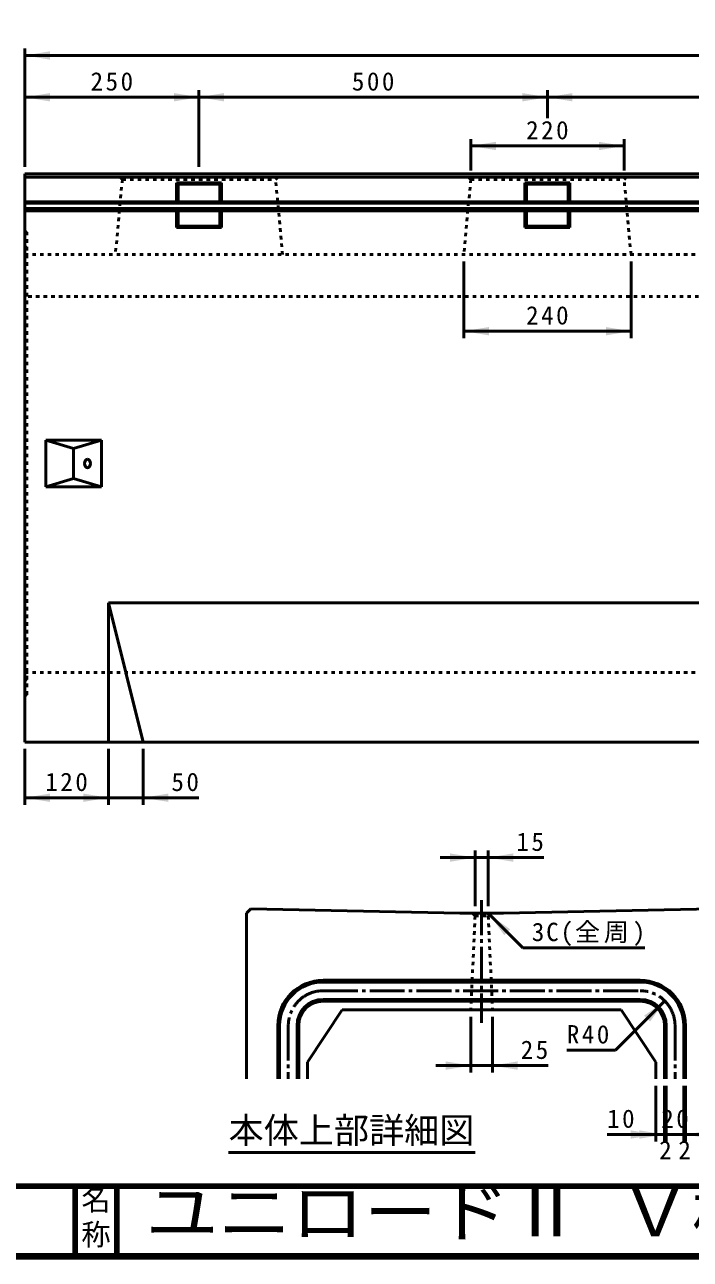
# Model space of a CAD drawing. Units: millimetres, scale not verified. Extents: x 100 to 4105, y 100 to 2870.
# Drawn here: x 1938 to 2893, y 100 to 1873 of the extents above; entities that cross this region are included whole.
import ezdxf
from ezdxf.enums import TextEntityAlignment as Align

# ---------------------------------------------------------------- set-up
doc = ezdxf.new("R2010")
doc.units = ezdxf.units.MM
doc.header["$LTSCALE"] = 5
doc.linetypes.add('USER1', pattern=[2.2, 1, -1.2])
doc.linetypes.add('USER2', pattern=[13.4, 10, -1.2, 1, -1.2])
doc.layers.add('V-nasSTD', color=7, linetype='Continuous', lineweight=50)
doc.styles.add('ＭＳ ゴシック', font='')
doc.styles.get('ＭＳ ゴシック').set_extended_font_data('MS Gothic')

msp = doc.modelspace()

# ---------------------------------------------------------------- hatches: boundary and pattern name
at = {"layer": 'V-nasSTD'}
for points in [[(1973.776, 1834.874), (1937.776, 1828.874), (1973.776, 1822.874)], [(1973.776, 1774.874), (1937.776, 1768.874), (1973.776, 1762.874)], [(2151.776, 1762.874), (2187.776, 1768.874), (2151.776, 1774.874)], [(2223.776, 1774.874), (2187.776, 1768.874), (2223.776, 1762.874)], [(2651.776, 1762.874), (2687.776, 1768.874), (2651.776, 1774.874)], [(2723.776, 1774.874), (2687.776, 1768.874), (2723.776, 1762.874)], [(2613.776, 1704.874), (2577.776, 1698.874), (2613.776, 1692.874)], [(2761.776, 1692.874), (2797.776, 1698.874), (2761.776, 1704.874)], [(2603.776, 1438.874), (2567.776, 1432.874), (2603.776, 1426.874)], [(2771.776, 1426.874), (2807.776, 1432.874), (2771.776, 1438.874)], [(1973.776, 768.874), (1937.776, 762.874), (1973.776, 756.874)], [(2021.776, 756.874), (2057.776, 762.874), (2021.776, 768.874)], [(2143.776, 768.874), (2107.776, 762.874), (2143.776, 756.874)], [(2548.058, 670.943), (2584.058, 676.943), (2548.058, 682.943)], [(2638.808, 682.943), (2602.808, 676.943), (2638.808, 670.943)], [(2634.382, 573.854), (2604.683, 595.068), (2625.897, 565.369)], [(2835.075, 441.349), (2856.289, 471.048), (2826.59, 449.835)], [(2541.808, 372.193), (2577.808, 378.193), (2541.808, 384.193)], [(2645.058, 384.193), (2609.058, 378.193), (2645.058, 372.193)], [(2807.433, 273.193), (2843.433, 279.193), (2807.433, 285.193)], [(2819.933, 273.193), (2855.933, 279.193), (2819.933, 285.193)], [(2921.933, 285.193), (2885.933, 279.193), (2921.933, 273.193)]]:
    msp.add_hatch(color=256, dxfattribs=at).paths.add_polyline_path(points)

# ---------------------------------------------------------------- linework, layer by layer
for p, q in [((1937.776, 1668.874), (1937.776, 1838.874)), ((1937.776, 1828.874), (3937.776, 1828.874)), ((2187.776, 1668.874), (2187.776, 1778.874)), ((2687.776, 1738.874), (2687.776, 1778.874)), ((1937.776, 1768.874), (2187.776, 1768.874)), ((2187.776, 1768.874), (2687.776, 1768.874)), ((2687.776, 1768.874), (3187.776, 1768.874)), ((2577.776, 1663.874), (2577.776, 1708.874)), ((2797.776, 1663.874), (2797.776, 1708.874)), ((2577.776, 1698.874), (2797.776, 1698.874)), ((1937.776, 1658.874), (1937.776, 842.874)), ((1937.776, 1658.874), (3937.776, 1658.874)), ((1937.776, 1653.874), (2937.776, 1653.874)), ((2155.476, 1646.174), (2220.076, 1646.174)), ((2155.476, 1646.174), (2157.776, 1643.874)), ((2155.476, 1646.174), (2155.476, 1618.889)), ((2157.776, 1643.874), (2217.776, 1643.874)), ((2157.776, 1643.874), (2157.776, 1618.889)), ((2217.776, 1643.874), (2220.076, 1646.174)), ((2217.776, 1643.874), (2217.776, 1618.889)), ((2220.076, 1646.174), (2220.076, 1618.889)), ((2655.476, 1646.174), (2720.076, 1646.174)), ((2655.476, 1646.174), (2657.776, 1643.874)), ((2655.476, 1646.174), (2655.476, 1618.889)), ((2657.776, 1643.874), (2717.776, 1643.874)), ((2657.776, 1643.874), (2657.776, 1618.889)), ((2717.776, 1643.874), (2720.076, 1646.174)), ((2717.776, 1643.874), (2717.776, 1618.889)), ((2720.076, 1646.174), (2720.076, 1618.889)), ((1937.776, 1618.889), (2937.776, 1618.889)), ((1937.776, 1616.874), (2937.776, 1616.874)), ((1937.776, 1608.874), (2937.776, 1608.874)), ((1937.776, 1605.516), (2937.776, 1605.516)), ((2155.476, 1605.516), (2155.476, 1581.574)), ((2157.776, 1605.516), (2157.776, 1583.874)), ((2217.776, 1605.516), (2217.776, 1583.874)), ((2220.076, 1605.516), (2220.076, 1581.574)), ((2655.476, 1605.516), (2655.476, 1581.574)), ((2657.776, 1605.516), (2657.776, 1583.874)), ((2717.776, 1605.516), (2717.776, 1583.874)), ((2720.076, 1605.516), (2720.076, 1581.574)), ((2155.476, 1581.574), (2157.776, 1583.874)), ((2155.476, 1581.574), (2220.076, 1581.574)), ((2157.776, 1583.874), (2217.776, 1583.874)), ((2217.776, 1583.874), (2220.076, 1581.574)), ((2655.476, 1581.574), (2657.776, 1583.874)), ((2655.476, 1581.574), (2720.076, 1581.574)), ((2657.776, 1583.874), (2717.776, 1583.874)), ((2717.776, 1583.874), (2720.076, 1581.574)), ((2567.776, 1532.874), (2567.776, 1422.874)), ((2807.776, 1532.874), (2807.776, 1422.874)), ((2567.776, 1432.874), (2807.776, 1432.874)), ((1967.776, 1276.374), (1967.776, 1209.374)), ((1967.776, 1276.374), (2047.776, 1276.374)), ((1967.776, 1276.374), (2007.776, 1264.374)), ((2007.776, 1264.374), (2047.776, 1276.374)), ((2007.776, 1264.374), (2007.776, 1221.374)), ((2047.776, 1276.374), (2047.776, 1209.374)), ((1967.776, 1209.374), (2007.776, 1221.374)), ((1967.776, 1209.374), (2047.776, 1209.374)), ((2007.776, 1221.374), (2047.776, 1209.374)), ((2057.776, 1042.874), (2057.776, 842.874)), ((2057.776, 1042.874), (2937.776, 1042.874)), ((2057.776, 1042.874), (2107.776, 842.874)), ((1937.776, 842.874), (3937.776, 842.874)), ((1937.776, 832.874), (1937.776, 752.874)), ((2057.776, 832.874), (2057.776, 752.874)), ((2107.776, 832.874), (2107.776, 752.874)), ((1937.776, 762.874), (2057.776, 762.874)), ((2057.776, 762.874), (2107.776, 762.874)), ((2187.776, 762.874), (2107.776, 762.874)), ((2534.058, 676.943), (2584.058, 676.943)), ((2584.058, 606.943), (2584.058, 686.943)), ((2584.058, 676.943), (2602.808, 676.943)), ((2602.808, 606.943), (2602.808, 686.943)), ((2682.808, 676.943), (2602.808, 676.943)), ((2262.183, 603.193), (2255.933, 596.943)), ((2562.183, 596.943), (2262.183, 603.193)), ((2624.683, 596.943), (2924.683, 603.193)), ((2255.933, 359.193), (2255.933, 596.943)), ((2562.183, 596.943), (2624.683, 596.943)), ((2604.683, 595.068), (2652.394, 547.357)), ((2827.394, 547.357), (2652.394, 547.357)), ((2365.933, 500.693), (2820.933, 500.693)), ((2365.933, 498.193), (2820.933, 498.193)), ((2365.933, 473.193), (2820.933, 473.193)), ((2365.933, 470.693), (2820.933, 470.693)), ((2785.578, 400.337), (2856.289, 471.048)), ((2393.433, 458.193), (2343.433, 383.193)), ((2393.433, 458.193), (2793.433, 458.193)), ((2577.808, 458.193), (2609.058, 458.193)), ((2577.808, 448.193), (2577.808, 368.193)), ((2609.058, 448.193), (2609.058, 368.193)), ((2793.433, 458.193), (2843.433, 383.193)), ((2300.933, 395.693), (2300.933, 435.693)), ((2303.433, 435.693), (2303.433, 359.193)), ((2328.433, 435.693), (2328.433, 359.193)), ((2330.933, 395.693), (2330.933, 435.693)), ((2855.933, 435.693), (2855.933, 395.693)), ((2858.433, 435.693), (2858.433, 359.193)), ((2883.433, 435.693), (2883.433, 359.193)), ((2885.933, 435.693), (2885.933, 395.693)), ((2300.933, 359.193), (2300.933, 395.693)), ((2330.933, 359.193), (2330.933, 395.693)), ((2785.578, 400.337), (2715.578, 400.337)), ((2855.933, 395.693), (2855.933, 359.193)), ((2885.933, 395.693), (2885.933, 359.193)), ((2343.433, 383.193), (2343.433, 359.193)), ((2527.808, 378.193), (2577.808, 378.193)), ((2577.808, 378.193), (2609.058, 378.193)), ((2689.058, 378.193), (2609.058, 378.193)), ((2843.433, 383.193), (2843.433, 359.193)), ((2843.433, 349.193), (2843.433, 269.193)), ((2855.933, 349.193), (2855.933, 269.193)), ((2858.433, 349.193), (2858.433, 269.193)), ((2883.433, 349.193), (2883.433, 269.193)), ((2885.933, 349.193), (2885.933, 269.193)), ((2773.433, 279.193), (2843.433, 279.193)), ((2843.433, 279.193), (2855.933, 279.193)), ((2855.933, 279.193), (2858.433, 279.193)), ((2858.433, 279.193), (2883.433, 279.193)), ((2883.433, 279.193), (2885.933, 279.193)), ((2885.933, 279.193), (2930.933, 279.193)), ((2230.197, 253.407), (2584.207, 253.407))]:
    msp.add_line(p, q, dxfattribs=at)
at = {"layer": 'V-nasSTD', "linetype": 'USER1'}
for p, q in [((1937.776, 1653.874), (3937.776, 1653.874)), ((2077.776, 1650.874), (2067.776, 1542.874)), ((2077.776, 1650.874), (2074.776, 1653.874)), ((2077.776, 1650.874), (2297.776, 1650.874)), ((2297.776, 1650.874), (2300.776, 1653.874)), ((2307.776, 1542.874), (2297.776, 1650.874)), ((2577.776, 1650.874), (2567.776, 1542.874)), ((2577.776, 1650.874), (2574.776, 1653.874)), ((2577.776, 1650.874), (2797.776, 1650.874)), ((2797.776, 1650.874), (2800.776, 1653.874)), ((2807.776, 1542.874), (2797.776, 1650.874)), ((1937.776, 1576.874), (1940.776, 1574.874)), ((1940.776, 910.874), (1940.776, 1574.874)), ((1937.776, 1552.874), (1940.776, 1554.874)), ((1937.776, 1542.874), (2937.776, 1542.874)), ((2937.776, 1482.874), (1937.776, 1482.874)), ((1937.776, 942.874), (2937.776, 942.874)), ((1937.776, 932.874), (1940.776, 930.874)), ((1937.776, 908.874), (1940.776, 910.874)), ((2584.058, 593.193), (2577.808, 458.193)), ((2584.058, 593.193), (2580.308, 596.943)), ((2580.308, 596.943), (2606.558, 596.943)), ((2584.058, 593.193), (2602.808, 593.193)), ((2602.808, 593.193), (2606.558, 596.943)), ((2602.808, 593.193), (2609.058, 458.193))]:
    msp.add_line(p, q, dxfattribs=at)
at = {"layer": 'V-nasSTD', "linetype": 'USER2'}
for p, q in [((2593.433, 615.693), (2593.433, 439.443)), ((2365.933, 485.693), (2820.933, 485.693)), ((2315.933, 435.693), (2315.933, 359.193)), ((2870.933, 435.693), (2870.933, 359.193))]:
    msp.add_line(p, q, dxfattribs=at)
at = {"layer": 'V-nasSTD', "lineweight": 100}
for p, q in [((105, 205), (4100, 205)), ((2010, 205), (2010, 105)), ((2070, 205), (2070, 105)), ((105, 105), (4100, 105))]:
    msp.add_line(p, q, dxfattribs=at)
at = {"layer": 'V-nasSTD', "lineweight": 13}
msp.add_lwpolyline([(100, 100), (100, 2870), (4105, 2870), (4105, 100)], close=True, dxfattribs=at)
at = {"layer": 'V-nasSTD'}
for centre, radius, start, end in [((2365.933, 435.693), 65, 90, 180), ((2365.933, 435.693), 62.5, 90, 180), ((2820.933, 435.693), 65, 0, 90), ((2820.933, 435.693), 62.5, 0, 90), ((2365.933, 435.693), 37.5, 90, 180), ((2365.933, 435.693), 35, 90, 180), ((2820.933, 435.693), 37.5, 0, 90), ((2820.933, 435.693), 35, 0, 90)]:
    msp.add_arc(centre, radius, start, end, dxfattribs=at)
at = {"layer": 'V-nasSTD', "linetype": 'USER2'}
for centre, start, end in [((2365.933, 435.693), 90, 180), ((2820.933, 435.693), 0, 90)]:
    msp.add_arc(centre, 50, start, end, dxfattribs=at)
at = {"layer": 'V-nasSTD'}
msp.add_ellipse((2027.776, 1242.874), major_axis=(0, 6), ratio=0.707107, dxfattribs=at)

# ---------------------------------------------------------------- texts
at = {"layer": 'V-nasSTD', "style": 'ＭＳ ゴシック'}
for s, height, p in [('本体上部詳細図', 36.95, (2230.197, 303.807)), ('2', 26.39, (2848.183, 270.193)), ('2', 26.39, (2875.683, 270.193)), ('名', 30.79, (2018.982, 200.999)), ('称', 30.79, (2018.976, 151.01))]:
    msp.add_text(s, height=height, dxfattribs=at).set_placement(p, align=Align.TOP_LEFT)
at = {"layer": 'V-nasSTD', "style": 'ＭＳ ゴシック', "width": 1.1}
msp.add_text('ユニロードⅡ Ｖ標準', height=69.65, dxfattribs=at).set_placement((2111, 202.47), align=Align.TOP_LEFT)
at = {"layer": 'V-nasSTD', "char_height": 26.39, "attachment_point": 1, "style": 'ＭＳ ゴシック'}
for s, insert in [('\\T1.2;250', (2032.176, 1804.874)), ('\\T1.2;500', (2407.176, 1804.874)), ('\\T1.2;220', (2657.176, 1734.874)), ('\\T1.2;240', (2657.176, 1468.874)), ('\\T1.2;120', (1967.176, 798.874)), ('\\T1.2;50', (2148.176, 798.874)), ('\\T1.2;15', (2643.208, 712.943)), ('\\T1.15;3C(全周)', (2665.394, 583.357)), ('\\T1.2;R40', (2715.578, 436.337)), ('\\T1.2;25', (2649.458, 414.193)), ('\\T1.2;10', (2773.433, 315.193)), ('\\T1.2;20', (2851.133, 315.193))]:
    msp.add_mtext(s, dxfattribs=dict(at, insert=insert))

doc.saveas('drawing.dxf')
